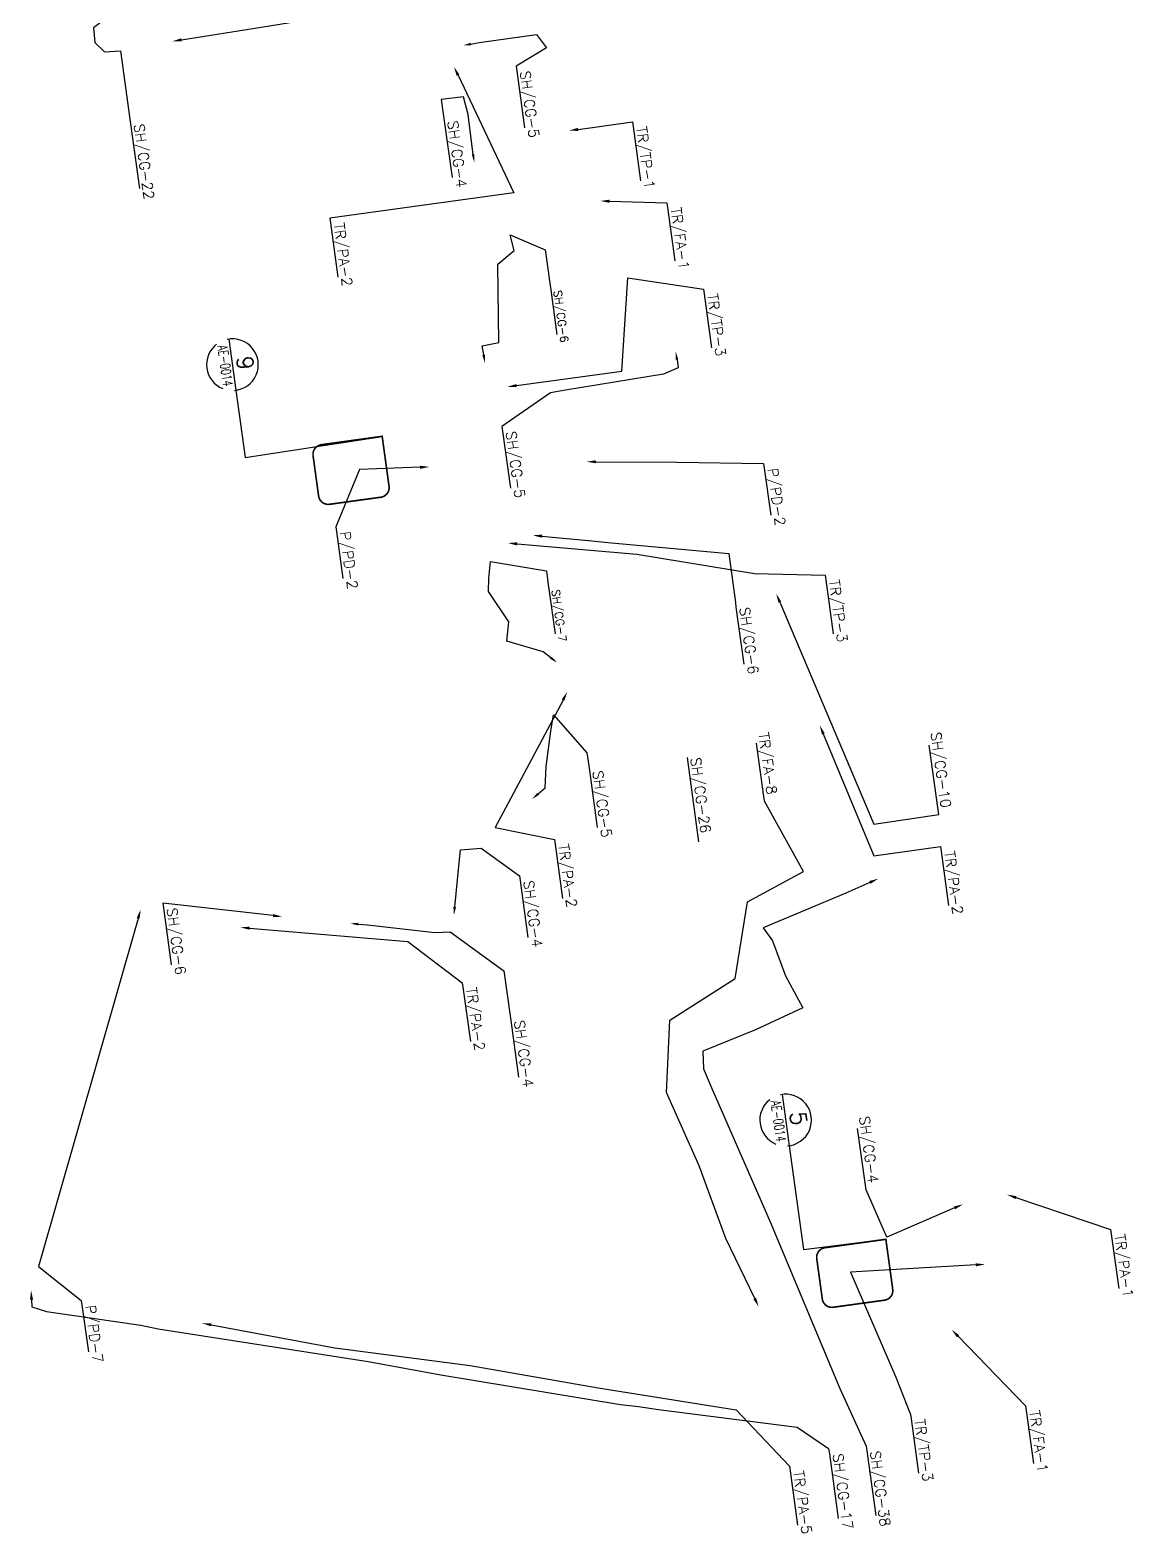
# Model space of a CAD drawing. Extents: x 67043 to 67233, y 53719 to 53942.
# Drawn here: x 67147.5 to 67232.9, y 53719 to 53835.3 of the extents above; entities that cross this region are included whole.
import ezdxf
from ezdxf import colors
from ezdxf.entities.mleader import LeaderData, LeaderLine
from ezdxf.enums import TextEntityAlignment as Align
from ezdxf.math import Vec2, Vec3

# ---------------------------------------------------------------- set-up
doc = ezdxf.new("R2010")
doc.units = 0
doc.header["$MEASUREMENT"] = 0
doc.linetypes.add('ACAD_ISO02W100', pattern=[15, 12, -3])
for name, color, linetype in [('0-ANNO-TEXT', 3, 'Continuous'), ('L-ANNO-LEDR-SPEC', 234, 'Continuous'), ('L-ANNO-SYMP @ 0.25', 240, 'Continuous'), ('SPI$0$11 2', 220, 'Continuous')]:
    doc.layers.add(name, color=color, linetype=linetype)
doc.styles.add('$0$RomanS_B_3', font='', dxfattribs={"height": 303.322785})
doc.styles.add('ANNO-M', font='romans.shx', dxfattribs={"height": 5})
doc.styles.add('ANNO-S', font='romans.shx', dxfattribs={"height": 3})
doc.styles.get("Standard").update_dxf_attribs({"font": 'arial.ttf'})
doc.styles.get('$0$RomanS_B_3').set_extended_font_data('RomanS', bold=True)

# ---------------------------------------------------------------- blocks, each defined once
blk = doc.blocks.new('*U23')
for points in [[(8, 0), (29.04, 0), (28.29, 42.89)], [(-8, 0), (8, 0)]]:
    blk.add_lwpolyline(points)
at = {"linetype": 'ACAD_ISO02W100', "ltscale": 0.1, "const_width": 0.5}
blk.add_lwpolyline([(31.29, 20.88), (43.9, 20.88, 0.414214), (46.9, 23.88), (46.9, 39.89, 0.414214), (43.9, 42.89), (28.29, 42.89), (28.29, 23.88, 0.414214)], format="xyb", close=True, dxfattribs=at)
for start, end in [(356.4167, 183.5833), (210, 330)]:
    blk.add_arc((0, 0), 8, start, end)
at = {"layer": '0-ANNO-TEXT', "style": 'ANNO-M'}
blk.add_attdef('1', text='', height=5, dxfattribs=at).set_placement((0, 4), align=Align.MIDDLE_CENTER)
at = {"layer": '0-ANNO-TEXT', "style": 'ANNO-S', "width": 0.7}
blk.add_attdef('REF-NM', text='', height=3, dxfattribs=at).set_placement((0, -2.25), align=Align.MIDDLE_CENTER)
blk = doc.blocks.new('*U25')
for points in [[(8, 0), (40.45, 0), (40.79, 25.7)], [(-8, 0), (8, 0)]]:
    blk.add_lwpolyline(points)
at = {"linetype": 'ACAD_ISO02W100', "ltscale": 0.1, "const_width": 0.5}
blk.add_lwpolyline([(43.79, 3.69), (56.4, 3.69, 0.414214), (59.4, 6.69), (59.4, 22.7, 0.414214), (56.4, 25.7), (40.79, 25.7), (40.79, 6.69, 0.414214)], format="xyb", close=True, dxfattribs=at)
for start, end in [(356.4167, 183.5833), (210, 330)]:
    blk.add_arc((0, 0), 8, start, end)
at = {"layer": '0-ANNO-TEXT', "style": 'ANNO-M'}
blk.add_attdef('1', text='', height=5, dxfattribs=at).set_placement((0, 4), align=Align.MIDDLE_CENTER)
at = {"layer": '0-ANNO-TEXT', "style": 'ANNO-S', "width": 0.7}
blk.add_attdef('REF-NM', text='', height=3, dxfattribs=at).set_placement((0, -2.25), align=Align.MIDDLE_CENTER)

msp = doc.modelspace()

# ---------------------------------------------------------------- linework, layer by layer
at = {"layer": 'L-ANNO-LEDR-SPEC'}
msp.add_lwpolyline([(67198.38, 53779.05), (67199.28, 53772.51)], dxfattribs=at)

# ---------------------------------------------------------------- block references
at = {"layer": 'L-ANNO-SYMP @ 0.25', "xscale": 0.2499999999999998, "yscale": 0.2499999999999998, "zscale": 0.2499999999999998, "rotation": 277.8436995281511}
for name, p, values in [('*U23', (67163.2, 53809.44), {'1': '9', 'REF-NM': 'AE-0014'}), ('*U25', (67206.01, 53750.99), {'1': '5', 'REF-NM': 'AE-0014'})]:
    msp.add_blockref(name, p, dxfattribs=at).add_auto_attribs(values)

# ---------------------------------------------------------------- texts
at = {"layer": 'SPI$0$11 2', "insert": (67199.43, 53779.1), "char_height": 0.8, "attachment_point": 1, "rotation": 277.8445, "style": '$0$RomanS_B_3'}
msp.add_mtext('{\\C6;SH/CG-26}', dxfattribs=at)

# ---------------------------------------------------------------- leaders
at = {"layer": 'L-ANNO-LEDR-SPEC'}
ml = msp.add_multileader_mtext('Standard', dxfattribs=at)
ml.set_content('{\\C6;SH/CG-22}', color=256, style='$0$RomanS_B_3')
ml.set_leader_properties(color=256)
ml.build(insert=Vec2(0, 0))
ml.multileader.update_dxf_attribs({"text_left_attachment_type": 6, "text_right_attachment_type": 6, "dogleg_length": 0.36, "arrow_head_size": 0.72})
ctx = ml.context
ctx.base_point, ctx.char_height, ctx.arrow_head_size, ctx.landing_gap_size, ctx.plane_origin, ctx.plane_x_axis, ctx.plane_y_axis = Vec3(67155.31, 53828.08), 0.8, 0.72, 0.09, Vec3(67158.55, 53834.47), Vec3(0.136486, -0.990642), Vec3(0.990642, 0.136486)
ctx.left_attachment, ctx.right_attachment = 6, 6
notes = []
notes.append((ctx, [(0, (1, 1, 0), (67155.26, 53828.43), (0.136486, -0.990642), 0.36, [(0, [(67158.55, 53834.47), (67165.42, 53835.57), (67168.3, 53836.03), (67172.33, 53836.98), (67173.99, 53837.49), (67173.63, 53838.15), (67171.9, 53842.89), (67171.46, 53844.3), (67170.1, 53844.23), (67164.63, 53841.59), (67163.3, 53840.89), (67161.96, 53840.2), (67160.04, 53839.37), (67159.3, 53838.84), (67153.4, 53836.24), (67152.46, 53835.51), (67152.55, 53834.37), (67153.31, 53833.66), (67154.53, 53833.74)], 0, [])])]))
ctx.mtext.insert, ctx.mtext.text_direction, ctx.mtext.rotation, ctx.mtext.flow_direction = Vec3(67156.36, 53828.13), Vec3(0.136486, -0.990642), 4.849302, 5
ml = msp.add_multileader_mtext('Standard', dxfattribs=at)
ml.set_content('{\\fRomanS|b1|i0|c0|p2;SH/CG-5}', color=256)
ml.set_leader_properties(color=256)
ml.build(insert=Vec2(0, 0))
ml.multileader.update_dxf_attribs({"text_left_attachment_type": 6, "text_right_attachment_type": 6, "dogleg_length": 0.36, "arrow_head_size": 0.625})
ctx = ml.context
ctx.base_point, ctx.char_height, ctx.arrow_head_size, ctx.landing_gap_size, ctx.plane_origin, ctx.plane_x_axis, ctx.plane_y_axis = Vec3(67185.2, 53832.18), 0.8, 0.625, 0.09, Vec3(67181.03, 53834.14), Vec3(0.136486, -0.990642), Vec3(0.990642, 0.136486)
ctx.left_attachment, ctx.right_attachment = 6, 6
notes.append((ctx, [(0, (1, 1, 0), (67185.15, 53832.53), (0.136486, -0.990642), 0.36, [(0, [(67181.03, 53834.14), (67182.29, 53834.36), (67185.8, 53834.85), (67186.74, 53834.99), (67187.51, 53833.96), (67185.15, 53832.53)], 0, [])])]))
ctx.mtext.insert, ctx.mtext.text_direction, ctx.mtext.rotation, ctx.mtext.flow_direction = Vec3(67186.24, 53832.23), Vec3(0.136486, -0.990642), 4.849302, 5
ml = msp.add_multileader_mtext('Standard', dxfattribs=at)
ml.set_content('{\\C6;TR/PA-2}', color=256, style='$0$RomanS_B_3')
ml.set_leader_properties(color=256)
ml.build(insert=Vec2(0, 0))
ml.multileader.update_dxf_attribs({"text_left_attachment_type": 6, "text_right_attachment_type": 6, "dogleg_length": 0.36, "arrow_head_size": 0.72})
ctx = ml.context
ctx.base_point, ctx.char_height, ctx.arrow_head_size, ctx.landing_gap_size, ctx.plane_origin, ctx.plane_x_axis, ctx.plane_y_axis = Vec3(67170.79, 53820.42), 0.8, 0.72, 0.09, Vec3(67180.08, 53832.48), Vec3(0.136486, -0.990642), Vec3(0.990642, 0.136486)
ctx.left_attachment, ctx.right_attachment = 6, 6
notes.append((ctx, [(0, (1, 1, 0), (67170.74, 53820.77), (0.136486, -0.990642), 0.36, [(0, [(67180.35, 53832.49), (67184.97, 53822.73)], 0, [])])]))
ctx.mtext.insert, ctx.mtext.text_direction, ctx.mtext.rotation, ctx.mtext.flow_direction = Vec3(67171.83, 53820.47), Vec3(0.136486, -0.990642), 4.849302, 5
ml = msp.add_multileader_mtext('Standard', dxfattribs=at)
ml.set_content('{\\fRomanS|b1|i0|c0|p2;SH/CG-4}', color=256)
ml.set_leader_properties(color=256)
ml.build(insert=Vec2(0, 0))
ml.multileader.update_dxf_attribs({"text_left_attachment_type": 6, "text_right_attachment_type": 6, "dogleg_length": 0.36, "arrow_head_size": 0.625})
ctx = ml.context
ctx.base_point, ctx.char_height, ctx.arrow_head_size, ctx.landing_gap_size, ctx.plane_origin, ctx.plane_x_axis, ctx.plane_y_axis = Vec3(67179.59, 53828.32), 0.8, 0.625, 0.09, Vec3(67181.91, 53825.1), Vec3(0.136486, -0.990642), Vec3(0.990642, 0.136486)
ctx.left_attachment, ctx.right_attachment = 6, 6
notes.append((ctx, [(0, (1, 1, 0), (67179.54, 53828.67), (0.136486, -0.990642), 0.36, [(0, [(67181.91, 53825.1), (67181.75, 53826.31), (67181.44, 53828.81), (67181.07, 53830.18), (67179.36, 53829.95)], 0, [])])]))
ctx.mtext.insert, ctx.mtext.text_direction, ctx.mtext.rotation, ctx.mtext.flow_direction = Vec3(67180.63, 53828.37), Vec3(0.136486, -0.990642), 4.849302, 5
ml = msp.add_multileader_mtext('Standard', dxfattribs=at)
ml.set_content('{\\C6;TR/TP-1}', color=256, style='$0$RomanS_B_3')
ml.set_leader_properties(color=256)
ml.build(insert=Vec2(0, 0))
ml.multileader.update_dxf_attribs({"text_left_attachment_type": 6, "text_right_attachment_type": 6, "dogleg_length": 0.36, "arrow_head_size": 0.72})
ctx = ml.context
ctx.base_point, ctx.char_height, ctx.arrow_head_size, ctx.landing_gap_size, ctx.plane_origin, ctx.plane_x_axis, ctx.plane_y_axis = Vec3(67194.2, 53827.87), 0.8, 0.72, 0.09, Vec3(67189.23, 53827.55), Vec3(0.136486, -0.990642), Vec3(0.990642, 0.136486)
ctx.left_attachment, ctx.right_attachment = 6, 6
notes.append((ctx, [(0, (1, 1, 0), (67194.15, 53828.23), (0.136486, -0.990642), 0.36, [(0, [(67189.23, 53827.55)], 0, [])])]))
ctx.mtext.insert, ctx.mtext.text_direction, ctx.mtext.rotation, ctx.mtext.flow_direction = Vec3(67195.24, 53827.93), Vec3(0.136486, -0.990642), 4.849302, 5
ml = msp.add_multileader_mtext('Standard', dxfattribs=at)
ml.set_content('{\\C6;TR/FA-1}', color=256, style='$0$RomanS_B_3')
ml.set_leader_properties(color=256)
ml.build(insert=Vec2(0, 0))
ml.multileader.update_dxf_attribs({"text_left_attachment_type": 6, "text_right_attachment_type": 6, "dogleg_length": 0.36, "arrow_head_size": 0.72})
ctx = ml.context
ctx.base_point, ctx.char_height, ctx.arrow_head_size, ctx.landing_gap_size, ctx.plane_origin, ctx.plane_x_axis, ctx.plane_y_axis = Vec3(67196.86, 53821.61), 0.8, 0.72, 0.09, Vec3(67191.66, 53822.11), Vec3(0.136486, -0.990642), Vec3(0.990642, 0.136486)
ctx.left_attachment, ctx.right_attachment = 6, 6
notes.append((ctx, [(0, (1, 1, 0), (67196.81, 53821.96), (0.136486, -0.990642), 0.36, [(0, [(67191.66, 53822.11)], 0, [])])]))
ctx.mtext.insert, ctx.mtext.text_direction, ctx.mtext.rotation, ctx.mtext.flow_direction = Vec3(67197.91, 53821.66), Vec3(0.136486, -0.990642), 4.849302, 5
ml = msp.add_multileader_mtext('Standard', dxfattribs=at)
ml.set_content('{\\fRomanS|b1|i0|c0|p2;\\C256;SH/CG-6}', color=256)
ml.set_leader_properties(color=256)
ml.build(insert=Vec2(0, 0))
ml.multileader.update_dxf_attribs({"text_left_attachment_type": 6, "text_right_attachment_type": 6, "dogleg_length": 0.36, "arrow_head_size": 0.625})
ctx = ml.context
ctx.base_point, ctx.char_height, ctx.arrow_head_size, ctx.landing_gap_size, ctx.plane_origin, ctx.plane_x_axis, ctx.plane_y_axis = Vec3(67187.84, 53815.22), 0.625, 0.625, 0.09, Vec3(67182.74, 53809.58), Vec3(0.136486, -0.990642), Vec3(0.990642, 0.136486)
ctx.left_attachment, ctx.right_attachment = 6, 6
notes.append((ctx, [(0, (1, 1, 0), (67187.79, 53815.58), (0.136486, -0.990642), 0.36, [(0, [(67182.74, 53809.58), (67182.53, 53810.91), (67183.81, 53811.16), (67183.73, 53817.23), (67185.01, 53818.27), (67184.7, 53819.48), (67187.41, 53818.34)], 0, [])])]))
ctx.mtext.insert, ctx.mtext.text_direction, ctx.mtext.rotation, ctx.mtext.flow_direction = Vec3(67188.66, 53815.24), Vec3(0.136486, -0.990642), 4.849302, 5
ml = msp.add_multileader_mtext('Standard', dxfattribs=at)
ml.set_content('{\\C6;TR/TP-3}', color=256, style='$0$RomanS_B_3')
ml.set_leader_properties(color=256)
ml.build(insert=Vec2(0, 0))
ml.multileader.update_dxf_attribs({"text_left_attachment_type": 6, "text_right_attachment_type": 6, "dogleg_length": 0.36, "arrow_head_size": 0.72})
ctx = ml.context
ctx.base_point, ctx.char_height, ctx.arrow_head_size, ctx.landing_gap_size, ctx.plane_origin, ctx.plane_x_axis, ctx.plane_y_axis = Vec3(67199.7, 53814.94), 0.8, 0.72, 0.09, Vec3(67184.48, 53807.73), Vec3(0.136486, -0.990642), Vec3(0.990642, 0.136486)
ctx.left_attachment, ctx.right_attachment = 6, 6
notes.append((ctx, [(0, (1, 1, 0), (67199.65, 53815.29), (0.136486, -0.990642), 0.36, [(0, [(67184.48, 53807.73), (67193.33, 53808.95), (67193.81, 53816.16)], 0, [])])]))
ctx.mtext.insert, ctx.mtext.text_direction, ctx.mtext.rotation, ctx.mtext.flow_direction = Vec3(67200.74, 53814.99), Vec3(0.136486, -0.990642), 4.849302, 5
ml = msp.add_multileader_mtext('Standard', dxfattribs=at)
ml.set_content('{\\fRomanS|b1|i0|c0|p2;SH/CG-5}', color=256)
ml.set_leader_properties(color=256)
ml.build(insert=Vec2(0, 0))
ml.multileader.update_dxf_attribs({"text_left_attachment_type": 6, "text_right_attachment_type": 6, "dogleg_length": 0.36, "arrow_head_size": 0.625})
ctx = ml.context
ctx.base_point, ctx.char_height, ctx.arrow_head_size, ctx.landing_gap_size, ctx.plane_origin, ctx.plane_x_axis, ctx.plane_y_axis = Vec3(67184.11, 53804.3), 0.8, 0.625, 0.09, Vec3(67197.51, 53810.45), Vec3(0.136486, -0.990642), Vec3(0.990642, 0.136486)
ctx.left_attachment, ctx.right_attachment = 6, 6
notes.append((ctx, [(0, (1, 1, 0), (67184.06, 53804.65), (0.136486, -0.990642), 0.36, [(0, [(67197.51, 53810.45), (67197.7, 53809.2), (67196.57, 53808.7), (67188.97, 53807.46), (67187.82, 53807.27), (67184.06, 53804.65)], 0, [])])]))
ctx.mtext.insert, ctx.mtext.text_direction, ctx.mtext.rotation, ctx.mtext.flow_direction = Vec3(67185.15, 53804.35), Vec3(0.136486, -0.990642), 4.849302, 5
ml = msp.add_multileader_mtext('Standard', dxfattribs=at)
ml.set_content('{\\C6;P/PD-2}', color=256, style='$0$RomanS_B_3')
ml.set_leader_properties(color=256)
ml.build(insert=Vec2(0, 0))
ml.multileader.update_dxf_attribs({"text_left_attachment_type": 6, "text_right_attachment_type": 6, "dogleg_length": 0.36, "arrow_head_size": 0.72})
ctx = ml.context
ctx.base_point, ctx.char_height, ctx.arrow_head_size, ctx.landing_gap_size, ctx.plane_origin, ctx.plane_x_axis, ctx.plane_y_axis = Vec3(67204.36, 53801.44), 0.8, 0.72, 0.09, Vec3(67190.6, 53801.93), Vec3(0.136486, -0.990642), Vec3(0.990642, 0.136486)
ctx.left_attachment, ctx.right_attachment = 6, 6
notes.append((ctx, [(0, (1, 1, 0), (67204.31, 53801.8), (0.136486, -0.990642), 0.36, [(0, [(67190.6, 53801.93), (67197.62, 53801.91)], 0, [])])]))
ctx.mtext.insert, ctx.mtext.text_direction, ctx.mtext.rotation, ctx.mtext.flow_direction = Vec3(67205.4, 53801.5), Vec3(0.136486, -0.990642), 4.849302, 5
ml = msp.add_multileader_mtext('Standard', dxfattribs=at)
ml.set_content('{\\C6;P/PD-2}', color=256, style='$0$RomanS_B_3')
ml.set_leader_properties(color=256)
ml.build(insert=Vec2(0, 0))
ml.multileader.update_dxf_attribs({"text_left_attachment_type": 6, "text_right_attachment_type": 6, "dogleg_length": 0.36, "arrow_head_size": 0.72})
ctx = ml.context
ctx.base_point, ctx.char_height, ctx.arrow_head_size, ctx.landing_gap_size, ctx.plane_origin, ctx.plane_x_axis, ctx.plane_y_axis = Vec3(67171.25, 53796.54), 0.8, 0.72, 0.09, Vec3(67178.44, 53801.53), Vec3(0.136486, -0.990642), Vec3(0.990642, 0.136486)
ctx.left_attachment, ctx.right_attachment = 6, 6
notes.append((ctx, [(0, (1, 1, 0), (67171.2, 53796.9), (0.136486, -0.990642), 0.36, [(0, [(67178.44, 53801.53), (67173.04, 53801.34)], 0, [])])]))
ctx.mtext.insert, ctx.mtext.text_direction, ctx.mtext.rotation, ctx.mtext.flow_direction = Vec3(67172.3, 53796.59), Vec3(0.136486, -0.990642), 4.849302, 5
ml = msp.add_multileader_mtext('Standard', dxfattribs=at)
ml.set_content('{\\C6;SH/CG-6}', color=256, style='$0$RomanS_B_3')
ml.set_leader_properties(color=256)
ml.build(insert=Vec2(0, 0))
ml.multileader.update_dxf_attribs({"text_left_attachment_type": 6, "text_right_attachment_type": 6, "dogleg_length": 0.36, "arrow_head_size": 0.72})
ctx = ml.context
ctx.base_point, ctx.char_height, ctx.arrow_head_size, ctx.landing_gap_size, ctx.plane_origin, ctx.plane_x_axis, ctx.plane_y_axis = Vec3(67202.17, 53790.67), 0.8, 0.72, 0.09, Vec3(67186.44, 53796.24), Vec3(0.136486, -0.990642), Vec3(0.990642, 0.136486)
ctx.left_attachment, ctx.right_attachment = 6, 6
notes.append((ctx, [(0, (1, 1, 0), (67202.12, 53791.03), (0.136486, -0.990642), 0.36, [(0, [(67186.44, 53796.24), (67187.69, 53796.13), (67190.75, 53795.85), (67192.24, 53795.68), (67201.62, 53794.82)], 0, [])])]))
ctx.mtext.insert, ctx.mtext.text_direction, ctx.mtext.rotation, ctx.mtext.flow_direction = Vec3(67203.22, 53790.72), Vec3(0.136486, -0.990642), 4.849302, 5
ml = msp.add_multileader_mtext('Standard', dxfattribs=at)
ml.set_content('{\\C6;TR/TP-3}', color=256, style='$0$RomanS_B_3')
ml.set_leader_properties(color=256)
ml.build(insert=Vec2(0, 0))
ml.multileader.update_dxf_attribs({"text_left_attachment_type": 6, "text_right_attachment_type": 6, "dogleg_length": 0.36, "arrow_head_size": 0.72})
ctx = ml.context
ctx.base_point, ctx.char_height, ctx.arrow_head_size, ctx.landing_gap_size, ctx.plane_origin, ctx.plane_x_axis, ctx.plane_y_axis = Vec3(67209.11, 53792.8), 0.8, 0.72, 0.09, Vec3(67184.51, 53795.64), Vec3(0.136486, -0.990642), Vec3(0.990642, 0.136486)
ctx.left_attachment, ctx.right_attachment = 6, 6
notes.append((ctx, [(0, (1, 1, 0), (67209.06, 53793.16), (0.136486, -0.990642), 0.36, [(0, [(67184.51, 53795.64), (67194.5, 53794.78), (67203.6, 53793.29)], 0, [])])]))
ctx.mtext.insert, ctx.mtext.text_direction, ctx.mtext.rotation, ctx.mtext.flow_direction = Vec3(67210.15, 53792.86), Vec3(0.136486, -0.990642), 4.849302, 5
ml = msp.add_multileader_mtext('Standard', dxfattribs=at)
ml.set_content('{\\fRomanS|b1|i0|c0|p2;SH/CG-7}', color=256)
ml.set_leader_properties(color=256)
ml.build(insert=Vec2(0, 0))
ml.multileader.update_dxf_attribs({"text_left_attachment_type": 6, "text_right_attachment_type": 6, "dogleg_length": 0.36, "arrow_head_size": 0.625})
ctx = ml.context
ctx.base_point, ctx.char_height, ctx.arrow_head_size, ctx.landing_gap_size, ctx.plane_origin, ctx.plane_x_axis, ctx.plane_y_axis = Vec3(67187.69, 53792.06), 0.625, 0.625, 0.09, Vec3(67188.34, 53786.38), Vec3(0.136486, -0.990642), Vec3(0.990642, 0.136486)
ctx.left_attachment, ctx.right_attachment = 6, 6
notes.append((ctx, [(0, (1, 1, 0), (67187.64, 53792.42), (0.136486, -0.990642), 0.36, [(0, [(67188.34, 53786.38), (67187.25, 53787.22), (67184.44, 53788.06), (67184.58, 53789.54), (67183.02, 53791.89), (67183.04, 53792.93), (67183.18, 53794.2), (67187.5, 53793.5)], 0, [])])]))
ctx.mtext.insert, ctx.mtext.text_direction, ctx.mtext.rotation, ctx.mtext.flow_direction = Vec3(67188.51, 53792.08), Vec3(0.136486, -0.990642), 4.849302, 5
ml = msp.add_multileader_mtext('Standard', dxfattribs=at)
ml.set_content('{\\C6;SH/CG-10}', color=256, style='$0$RomanS_B_3')
ml.set_leader_properties(color=256)
ml.build(insert=Vec2(0, 0))
ml.multileader.update_dxf_attribs({"text_left_attachment_type": 6, "text_right_attachment_type": 6, "dogleg_length": 0.36, "arrow_head_size": 0.72})
ctx = ml.context
ctx.base_point, ctx.char_height, ctx.arrow_head_size, ctx.landing_gap_size, ctx.plane_origin, ctx.plane_x_axis, ctx.plane_y_axis = Vec3(67216.9, 53781.62), 0.8, 0.72, 0.09, Vec3(67205.28, 53791.73), Vec3(0.136486, -0.990642), Vec3(0.990642, 0.136486)
ctx.left_attachment, ctx.right_attachment, ctx.text_align_type = 6, 6, 2
notes.append((ctx, [(0, (1, 1, 0), (67217.86, 53774.63), (-0.136486, 0.990642), 0.36, [(0, [(67205.28, 53791.73), (67212.83, 53773.88)], 0, [])])]))
ctx.mtext.insert, ctx.mtext.text_direction, ctx.mtext.rotation, ctx.mtext.alignment, ctx.mtext.flow_direction = Vec3(67218.83, 53775.22), Vec3(0.136486, -0.990642), 4.849302, 3, 5
ml = msp.add_multileader_mtext('Standard', dxfattribs=at)
ml.set_content('{\\C6;TR/PA-2}', color=256, style='$0$RomanS_B_3')
ml.set_leader_properties(color=256)
ml.build(insert=Vec2(0, 0))
ml.multileader.update_dxf_attribs({"text_left_attachment_type": 6, "text_right_attachment_type": 6, "dogleg_length": 0.36, "arrow_head_size": 0.72})
ctx = ml.context
ctx.base_point, ctx.char_height, ctx.arrow_head_size, ctx.landing_gap_size, ctx.plane_origin, ctx.plane_x_axis, ctx.plane_y_axis = Vec3(67188.17, 53772.34), 0.8, 0.72, 0.09, Vec3(67185.3, 53784.51), Vec3(0.136486, -0.990642), Vec3(0.990642, 0.136486)
ctx.left_attachment, ctx.right_attachment = 6, 6
notes.append((ctx, [(0, (1, 1, 0), (67188.12, 53772.7), (0.136486, -0.990642), 0.36, [(0, [(67189.12, 53784.13), (67183.54, 53773.63)], 0, [])])]))
ctx.mtext.insert, ctx.mtext.text_direction, ctx.mtext.rotation, ctx.mtext.flow_direction = Vec3(67189.21, 53772.4), Vec3(0.136486, -0.990642), 4.849302, 5
ml = msp.add_multileader_mtext('Standard', dxfattribs=at)
ml.set_content('{\\fRomanS|b1|i0|c0|p2;\\C6;SH/CG-5}', color=256)
ml.set_leader_properties(color=256)
ml.build(insert=Vec2(0, 0))
ml.multileader.update_dxf_attribs({"text_left_attachment_type": 6, "text_right_attachment_type": 6, "dogleg_length": 0.36, "arrow_head_size": 0.625})
ctx = ml.context
ctx.base_point, ctx.char_height, ctx.arrow_head_size, ctx.landing_gap_size, ctx.plane_origin, ctx.plane_x_axis, ctx.plane_y_axis = Vec3(67190.82, 53778.03), 0.8, 0.625, 0.09, Vec3(67186.38, 53775.82), Vec3(0.136486, -0.990642), Vec3(0.990642, 0.136486)
ctx.left_attachment, ctx.right_attachment = 6, 6
notes.append((ctx, [(0, (1, 1, 0), (67190.77, 53778.39), (0.136486, -0.990642), 0.36, [(0, [(67186.38, 53775.82), (67187.39, 53776.69), (67187.49, 53778.34), (67187.84, 53781.09), (67188.05, 53782.36), (67190.63, 53779.4)], 0, [])])]))
ctx.mtext.insert, ctx.mtext.text_direction, ctx.mtext.rotation, ctx.mtext.flow_direction = Vec3(67191.86, 53778.08), Vec3(0.136486, -0.990642), 4.849302, 5
ml = msp.add_multileader_mtext('Standard', dxfattribs=at)
ml.set_content('{\\C6;TR/FA-8}', color=256, style='$0$RomanS_B_3')
ml.set_leader_properties(color=256)
ml.build(insert=Vec2(0, 0))
ml.multileader.update_dxf_attribs({"text_left_attachment_type": 6, "text_right_attachment_type": 6, "dogleg_length": 0.36, "arrow_head_size": 0.72})
ctx = ml.context
ctx.base_point, ctx.char_height, ctx.arrow_head_size, ctx.landing_gap_size, ctx.plane_origin, ctx.plane_x_axis, ctx.plane_y_axis = Vec3(67203.58, 53781.4), 0.8, 0.72, 0.09, Vec3(67203.93, 53736.54), Vec3(0.136486, -0.990642), Vec3(0.990642, 0.136486)
ctx.left_attachment, ctx.right_attachment, ctx.text_align_type = 6, 6, 2
notes.append((ctx, [(0, (1, 1, 0), (67204.37, 53775.67), (-0.136486, 0.990642), 0.36, [(0, [(67203.93, 53736.54), (67201.38, 53741.82), (67199.32, 53747.46), (67196.8, 53753.12), (67197.05, 53758.73), (67202.11, 53761.95), (67203.07, 53767.88), (67207.38, 53770.22)], 0, [])])]))
ctx.mtext.insert, ctx.mtext.text_direction, ctx.mtext.rotation, ctx.mtext.alignment, ctx.mtext.flow_direction = Vec3(67205.35, 53776.25), Vec3(0.136486, -0.990642), 4.849302, 3, 5
ml = msp.add_multileader_mtext('Standard', dxfattribs=at)
ml.set_content('{\\C6;TR/PA-2}', color=256, style='$0$RomanS_B_3')
ml.set_leader_properties(color=256)
ml.build(insert=Vec2(0, 0))
ml.multileader.update_dxf_attribs({"text_left_attachment_type": 6, "text_right_attachment_type": 6, "dogleg_length": 0.36, "arrow_head_size": 0.72})
ctx = ml.context
ctx.base_point, ctx.char_height, ctx.arrow_head_size, ctx.landing_gap_size, ctx.plane_origin, ctx.plane_x_axis, ctx.plane_y_axis = Vec3(67218.04, 53771.81), 0.8, 0.72, 0.09, Vec3(67208.65, 53781.54), Vec3(0.136486, -0.990642), Vec3(0.990642, 0.136486)
ctx.left_attachment, ctx.right_attachment = 6, 6
notes.append((ctx, [(0, (1, 1, 0), (67217.99, 53772.16), (0.136486, -0.990642), 0.36, [(0, [(67208.65, 53781.54), (67212.84, 53771.45)], 0, [])])]))
ctx.mtext.insert, ctx.mtext.text_direction, ctx.mtext.rotation, ctx.mtext.flow_direction = Vec3(67219.08, 53771.86), Vec3(0.136486, -0.990642), 4.849302, 5
ml = msp.add_multileader_mtext('Standard', dxfattribs=at)
ml.set_content('{\\fRomanS|b1|i0|c0|p2;\\C6;SH/CG-4}', color=256)
ml.set_leader_properties(color=256)
ml.build(insert=Vec2(0, 0))
ml.multileader.update_dxf_attribs({"text_left_attachment_type": 6, "text_right_attachment_type": 6, "dogleg_length": 0.36, "arrow_head_size": 0.625})
ctx = ml.context
ctx.base_point, ctx.char_height, ctx.arrow_head_size, ctx.landing_gap_size, ctx.plane_origin, ctx.plane_x_axis, ctx.plane_y_axis = Vec3(67185.46, 53769.52), 0.8, 0.625, 0.09, Vec3(67180.34, 53766.85), Vec3(0.136486, -0.990642), Vec3(0.990642, 0.136486)
ctx.left_attachment, ctx.right_attachment = 6, 6
notes.append((ctx, [(0, (1, 1, 0), (67185.41, 53769.88), (0.136486, -0.990642), 0.36, [(0, [(67180.34, 53766.85), (67180.71, 53770.65), (67180.84, 53771.89), (67182.45, 53772.03), (67185.41, 53769.88)], 0, [])])]))
ctx.mtext.insert, ctx.mtext.text_direction, ctx.mtext.rotation, ctx.mtext.flow_direction = Vec3(67186.5, 53769.58), Vec3(0.136486, -0.990642), 4.849302, 5
ml = msp.add_multileader_mtext('Standard', dxfattribs=at)
ml.set_content('{\\C6;SH/CG-38}', color=256, style='$0$RomanS_B_3')
ml.set_leader_properties(color=256)
ml.build(insert=Vec2(0, 0))
ml.multileader.update_dxf_attribs({"text_left_attachment_type": 6, "text_right_attachment_type": 6, "dogleg_length": 0.36, "arrow_head_size": 0.72})
ctx = ml.context
ctx.base_point, ctx.char_height, ctx.arrow_head_size, ctx.landing_gap_size, ctx.plane_origin, ctx.plane_x_axis, ctx.plane_y_axis = Vec3(67212.29, 53725.39), 0.8, 0.72, 0.09, Vec3(67213.18, 53769.67), Vec3(0.136486, -0.990642), Vec3(0.990642, 0.136486)
ctx.left_attachment, ctx.right_attachment = 6, 6
notes.append((ctx, [(0, (1, 1, 0), (67212.24, 53725.75), (0.136486, -0.990642), 0.36, [(0, [(67213.18, 53769.67), (67210.67, 53768.55), (67204.26, 53765.87), (67204.99, 53764.86), (67206, 53762.15), (67207.33, 53759.68), (67203.69, 53757.98), (67199.59, 53756.32), (67199.65, 53754.96), (67200.22, 53753.62), (67204.81, 53743.12), (67210.21, 53730.23)], 0, [])])]))
ctx.mtext.insert, ctx.mtext.text_direction, ctx.mtext.rotation, ctx.mtext.flow_direction = Vec3(67213.33, 53725.45), Vec3(0.136486, -0.990642), 4.849302, 5
ml = msp.add_multileader_mtext('Standard', dxfattribs=at)
ml.set_content('{\\C6;P/PD-7}', color=256, style='$0$RomanS_B_3')
ml.set_leader_properties(color=256)
ml.build(insert=Vec2(0, 0))
ml.multileader.update_dxf_attribs({"text_left_attachment_type": 6, "text_right_attachment_type": 6, "dogleg_length": 0.36, "arrow_head_size": 0.72})
ctx = ml.context
ctx.base_point, ctx.char_height, ctx.arrow_head_size, ctx.landing_gap_size, ctx.plane_origin, ctx.plane_x_axis, ctx.plane_y_axis = Vec3(67151.54, 53736.68), 0.8, 0.72, 0.09, Vec3(67156.24, 53767.12), Vec3(0.136486, -0.990642), Vec3(0.990642, 0.136486)
ctx.left_attachment, ctx.right_attachment = 6, 6
notes.append((ctx, [(0, (1, 1, 0), (67151.5, 53737.04), (0.136486, -0.990642), 0.36, [(0, [(67156.1, 53767.29), (67148.19, 53739.66)], 0, [])])]))
ctx.mtext.insert, ctx.mtext.text_direction, ctx.mtext.rotation, ctx.mtext.flow_direction = Vec3(67152.59, 53736.74), Vec3(0.136486, -0.990642), 4.849302, 5
ml = msp.add_multileader_mtext('Standard', dxfattribs=at)
ml.set_content('SH/CG-6', color=256, style='$0$RomanS_B_3')
ml.set_leader_properties(color=256)
ml.build(insert=Vec2(0, 0))
ml.multileader.update_dxf_attribs({"text_left_attachment_type": 6, "text_right_attachment_type": 6, "dogleg_length": 0.36, "arrow_head_size": 0.72})
ctx = ml.context
ctx.base_point, ctx.char_height, ctx.arrow_head_size, ctx.landing_gap_size, ctx.plane_origin, ctx.plane_x_axis, ctx.plane_y_axis = Vec3(67157.86, 53767.41), 0.8, 0.72, 0.09, Vec3(67179.1, 53775.82), Vec3(0.136521, -0.990637), Vec3(0.990637, 0.136521)
ctx.left_attachment, ctx.right_attachment = 6, 6
notes.append((ctx, [(0, (1, 1, 0), (67157.81, 53767.77), (0.136521, -0.990637), 0.36, [(0, [(67167.07, 53766.73)], 0, [])])]))
ctx.mtext.insert, ctx.mtext.text_direction, ctx.mtext.rotation, ctx.mtext.flow_direction = Vec3(67158.9, 53767.46), Vec3(0.136521, -0.990637), 4.849338, 5
ml = msp.add_multileader_mtext('Standard', dxfattribs=at)
ml.set_content('{\\C6;TR/PA-2}', color=256, style='$0$RomanS_B_3')
ml.set_leader_properties(color=256)
ml.build(insert=Vec2(0, 0))
ml.multileader.update_dxf_attribs({"text_left_attachment_type": 6, "text_right_attachment_type": 6, "dogleg_length": 0.36, "arrow_head_size": 0.72})
ctx = ml.context
ctx.base_point, ctx.char_height, ctx.arrow_head_size, ctx.landing_gap_size, ctx.plane_origin, ctx.plane_x_axis, ctx.plane_y_axis = Vec3(67181.04, 53761.26), 0.8, 0.72, 0.09, Vec3(67164.07, 53765.91), Vec3(0.136486, -0.990642), Vec3(0.990642, 0.136486)
ctx.left_attachment, ctx.right_attachment = 6, 6
notes.append((ctx, [(0, (1, 1, 0), (67180.99, 53761.62), (0.136486, -0.990642), 0.36, [(0, [(67163.81, 53765.9), (67176.77, 53764.82)], 0, [])])]))
ctx.mtext.insert, ctx.mtext.text_direction, ctx.mtext.rotation, ctx.mtext.flow_direction = Vec3(67182.08, 53761.32), Vec3(0.136486, -0.990642), 4.849302, 5
ml = msp.add_multileader_mtext('Standard', dxfattribs=at)
ml.set_content('{\\fRomanS|b1|i0|c0|p2;\\C6;SH/CG-4}', color=256)
ml.set_leader_properties(color=256)
ml.build(insert=Vec2(0, 0))
ml.multileader.update_dxf_attribs({"text_left_attachment_type": 6, "text_right_attachment_type": 6, "dogleg_length": 0.36, "arrow_head_size": 0.625})
ctx = ml.context
ctx.base_point, ctx.char_height, ctx.arrow_head_size, ctx.landing_gap_size, ctx.plane_origin, ctx.plane_x_axis, ctx.plane_y_axis = Vec3(67184.74, 53758.7), 0.8, 0.625, 0.09, Vec3(67172.31, 53766.21), Vec3(0.136486, -0.990642), Vec3(0.990642, 0.136486)
ctx.left_attachment, ctx.right_attachment = 6, 6
notes.append((ctx, [(0, (1, 1, 0), (67184.69, 53759.06), (0.136486, -0.990642), 0.36, [(0, [(67172.31, 53766.21), (67173.65, 53766.09), (67178.86, 53765.51), (67180.04, 53765.56), (67184.21, 53762.54)], 0, [])])]))
ctx.mtext.insert, ctx.mtext.text_direction, ctx.mtext.rotation, ctx.mtext.flow_direction = Vec3(67185.79, 53758.76), Vec3(0.136486, -0.990642), 4.849302, 5
ml = msp.add_multileader_mtext('Standard', dxfattribs=at)
ml.set_content('{\\C6;SH/CG-4}', color=256, style='$0$RomanS_B_3')
ml.set_leader_properties(color=256)
ml.build(insert=Vec2(0, 0))
ml.multileader.update_dxf_attribs({"text_left_attachment_type": 6, "text_right_attachment_type": 6, "dogleg_length": 0.36, "arrow_head_size": 0.72})
ctx = ml.context
ctx.base_point, ctx.char_height, ctx.arrow_head_size, ctx.landing_gap_size, ctx.plane_origin, ctx.plane_x_axis, ctx.plane_y_axis = Vec3(67211.37, 53751.85), 0.8, 0.72, 0.09, Vec3(67219.74, 53744.48), Vec3(0.136486, -0.990642), Vec3(0.990642, 0.136486)
ctx.left_attachment, ctx.right_attachment, ctx.text_align_type = 6, 6, 2
notes.append((ctx, [(0, (1, 1, 0), (67212.23, 53745.59), (-0.136486, 0.990642), 0.36, [(0, [(67219.74, 53744.48), (67213.84, 53741.93)], 0, [])])]))
ctx.mtext.insert, ctx.mtext.text_direction, ctx.mtext.rotation, ctx.mtext.alignment, ctx.mtext.flow_direction = Vec3(67213.2, 53746.18), Vec3(0.136486, -0.990642), 4.849302, 3, 5
ml = msp.add_multileader_mtext('Standard', dxfattribs=at)
ml.set_content('{\\C6;TR/PA-1}', color=256, style='$0$RomanS_B_3')
ml.set_leader_properties(color=256)
ml.build(insert=Vec2(0, 0))
ml.multileader.update_dxf_attribs({"text_left_attachment_type": 6, "text_right_attachment_type": 6, "dogleg_length": 0.36, "arrow_head_size": 0.72})
ctx = ml.context
ctx.base_point, ctx.char_height, ctx.arrow_head_size, ctx.landing_gap_size, ctx.plane_origin, ctx.plane_x_axis, ctx.plane_y_axis = Vec3(67231.21, 53742.17), 0.8, 0.72, 0.09, Vec3(67223.15, 53745.22), Vec3(0.136486, -0.990642), Vec3(0.990642, 0.136486)
ctx.left_attachment, ctx.right_attachment = 6, 6
notes.append((ctx, [(0, (1, 1, 0), (67231.16, 53742.52), (0.136486, -0.990642), 0.36, [(0, [(67223.15, 53745.22)], 0, [])])]))
ctx.mtext.insert, ctx.mtext.text_direction, ctx.mtext.rotation, ctx.mtext.flow_direction = Vec3(67232.26, 53742.22), Vec3(0.136486, -0.990642), 4.849302, 5
ml = msp.add_multileader_mtext('Standard', dxfattribs=at)
ml.set_content('{\\C6;TR/TP-3}', color=256, style='$0$RomanS_B_3')
ml.set_leader_properties(color=256)
ml.build(insert=Vec2(0, 0))
ml.multileader.update_dxf_attribs({"text_left_attachment_type": 6, "text_right_attachment_type": 6, "dogleg_length": 0.36, "arrow_head_size": 0.72})
ctx = ml.context
ctx.base_point, ctx.char_height, ctx.arrow_head_size, ctx.landing_gap_size, ctx.plane_origin, ctx.plane_x_axis, ctx.plane_y_axis = Vec3(67215.72, 53727.86), 0.8, 0.72, 0.09, Vec3(67221.45, 53739.83), Vec3(0.136486, -0.990642), Vec3(0.990642, 0.136486)
ctx.left_attachment, ctx.right_attachment = 6, 6
notes.append((ctx, [(0, (1, 1, 0), (67215.67, 53728.22), (0.136486, -0.990642), 0.36, [(0, [(67221.45, 53739.83), (67211.02, 53739.22), (67214.53, 53731.1)], 0, [])])]))
ctx.mtext.insert, ctx.mtext.text_direction, ctx.mtext.rotation, ctx.mtext.flow_direction = Vec3(67216.77, 53727.92), Vec3(0.136486, -0.990642), 4.849302, 5
ml = msp.add_multileader_mtext('Standard', dxfattribs=at)
ml.set_content('SH/CG-17', color=256, style='$0$RomanS_B_3')
ml.set_leader_properties(color=256)
ml.build(insert=Vec2(0, 0))
ml.multileader.update_dxf_attribs({"text_left_attachment_type": 6, "text_right_attachment_type": 6, "dogleg_length": 0.36, "arrow_head_size": 0.72})
ctx = ml.context
ctx.base_point, ctx.char_height, ctx.arrow_head_size, ctx.landing_gap_size, ctx.plane_origin, ctx.plane_x_axis, ctx.plane_y_axis = Vec3(67209.39, 53725.18), 0.8, 0.72, 0.09, Vec3(67147.62, 53737.81), Vec3(0.136486, -0.990642), Vec3(0.990642, 0.136486)
ctx.left_attachment, ctx.right_attachment = 6, 6
notes.append((ctx, [(0, (1, 1, 0), (67209.34, 53725.59), (0.136486, -0.990642), 0.421, [(0, [(67147.62, 53737.81), (67147.68, 53736.55), (67148.82, 53736.17), (67156.12, 53735.12), (67157.46, 53734.84), (67173.71, 53732.32), (67179.33, 53731.27), (67193.22, 53728.98), (67194.62, 53728.82), (67196.16, 53728.59), (67206.91, 53727.24)], 0, [])])]))
ctx.mtext.insert, ctx.mtext.text_direction, ctx.mtext.rotation, ctx.mtext.flow_direction = Vec3(67210.44, 53725.23), Vec3(0.136486, -0.990642), 4.849302, 5
ml = msp.add_multileader_mtext('Standard', dxfattribs=at)
ml.set_content('{\\C6;TR/PA-5}', color=256, style='$0$RomanS_B_3')
ml.set_leader_properties(color=256)
ml.build(insert=Vec2(0, 0))
ml.multileader.update_dxf_attribs({"text_left_attachment_type": 6, "text_right_attachment_type": 6, "dogleg_length": 0.36, "arrow_head_size": 0.72})
ctx = ml.context
ctx.base_point, ctx.char_height, ctx.arrow_head_size, ctx.landing_gap_size, ctx.plane_origin, ctx.plane_x_axis, ctx.plane_y_axis = Vec3(67206.34, 53723.86), 0.8, 0.72, 0.09, Vec3(67160.85, 53735.28), Vec3(0.136486, -0.990642), Vec3(0.990642, 0.136486)
ctx.left_attachment, ctx.right_attachment = 6, 6
notes.append((ctx, [(0, (1, 1, 0), (67206.3, 53724.21), (0.136486, -0.990642), 0.36, [(0, [(67160.85, 53735.28), (67171.13, 53733.37), (67181.61, 53732.01), (67191.49, 53730.28), (67202.19, 53728.56)], 0, [])])]))
ctx.mtext.insert, ctx.mtext.text_direction, ctx.mtext.rotation, ctx.mtext.flow_direction = Vec3(67207.39, 53723.91), Vec3(0.136486, -0.990642), 4.849302, 5
ml = msp.add_multileader_mtext('Standard', dxfattribs=at)
ml.set_content('{\\C6;TR/FA-1}', color=256, style='$0$RomanS_B_3')
ml.set_leader_properties(color=256)
ml.build(insert=Vec2(0, 0))
ml.multileader.update_dxf_attribs({"text_left_attachment_type": 6, "text_right_attachment_type": 6, "dogleg_length": 0.36, "arrow_head_size": 0.72})
ctx = ml.context
ctx.base_point, ctx.char_height, ctx.arrow_head_size, ctx.landing_gap_size, ctx.plane_origin, ctx.plane_x_axis, ctx.plane_y_axis = Vec3(67224.62, 53728.52), 0.8, 0.72, 0.09, Vec3(67218.85, 53734.78), Vec3(0.136486, -0.990642), Vec3(0.990642, 0.136486)
ctx.left_attachment, ctx.right_attachment = 6, 6
notes.append((ctx, [(0, (1, 1, 0), (67224.57, 53728.88), (0.136486, -0.990642), 0.36, [(0, [(67218.85, 53734.78)], 0, [])])]))
ctx.mtext.insert, ctx.mtext.text_direction, ctx.mtext.rotation, ctx.mtext.flow_direction = Vec3(67225.66, 53728.58), Vec3(0.136486, -0.990642), 4.849302, 5
for ctx, leaders in notes:
    for number, flags, end, landing, length, lines in leaders:
        leader = LeaderData()
        leader.index, (leader.has_last_leader_line, leader.has_dogleg_vector, leader.attachment_direction) = number, flags
        leader.last_leader_point, leader.dogleg_vector, leader.dogleg_length = Vec3(end), Vec3(landing), length
        for number, points, colour, breaks in lines:
            line = LeaderLine()
            line.index, line.vertices, line.color, line.breaks = number, Vec3.list(points), colors.encode_raw_color(colour), breaks
            leader.lines.append(line)
        ctx.leaders.append(leader)

doc.saveas('drawing.dxf')
